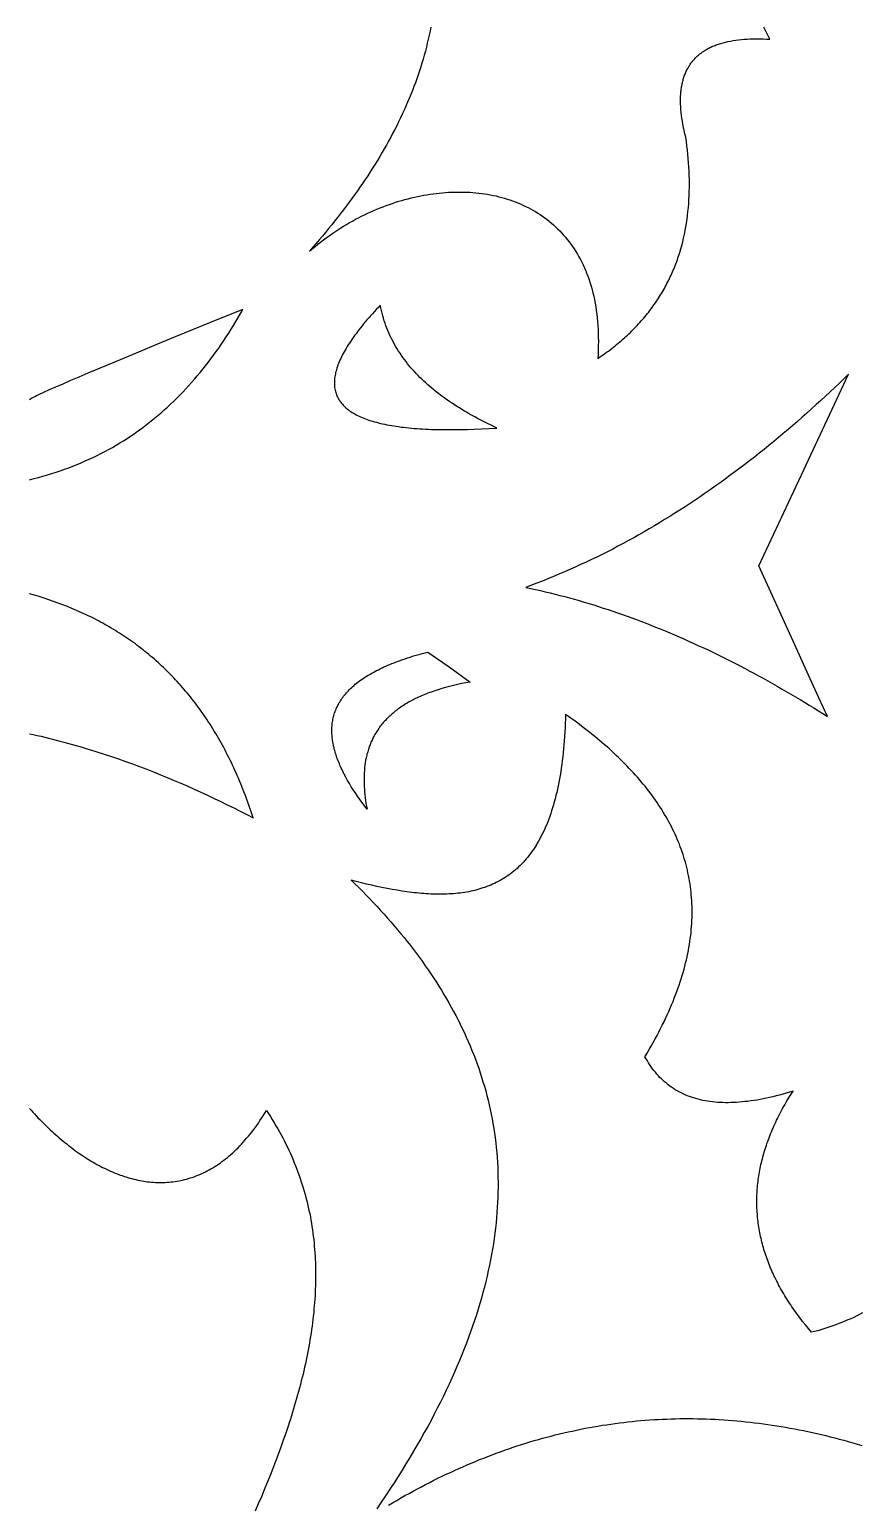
# Model space of a CAD drawing. Extents: x -4113 to -3113, y 1469 to 2469.
# Drawn here: x -3759.7 to -3667.4, y 1778.9 to 1942.6 of the extents above; entities that cross this region are included whole.
import ezdxf

# ---------------------------------------------------------------- set-up
doc = ezdxf.new("R2010")
doc.units = 0
doc.layers.add('PLAN_1', color=18, linetype='CONTINUOUS')

msp = doc.modelspace()

# ---------------------------------------------------------------- linework, layer by layer
at = {"layer": 'PLAN_1'}
for points in [[(-3715.15, 1942.84), (-3715.23, 1942.39), (-3715.33, 1941.95), (-3715.42, 1941.51), (-3715.53, 1941.06), (-3715.64, 1940.62), (-3715.75, 1940.18), (-3715.87, 1939.74), (-3716, 1939.29), (-3716.13, 1938.85), (-3716.26, 1938.42), (-3716.41, 1937.98), (-3716.55, 1937.54), (-3716.7, 1937.1), (-3716.86, 1936.66), (-3717.02, 1936.23), (-3717.19, 1935.79), (-3717.37, 1935.35), (-3717.54, 1934.92), (-3717.73, 1934.49), (-3717.92, 1934.05), (-3718.11, 1933.62), (-3718.31, 1933.19), (-3718.51, 1932.76), (-3718.72, 1932.32), (-3718.93, 1931.89), (-3719.15, 1931.46), (-3719.38, 1931.03), (-3719.6, 1930.61), (-3719.84, 1930.18), (-3720.08, 1929.75), (-3720.32, 1929.32), (-3720.57, 1928.9), (-3720.82, 1928.47), (-3721.08, 1928.04), (-3721.34, 1927.62), (-3721.61, 1927.2), (-3721.88, 1926.77), (-3722.15, 1926.35), (-3722.43, 1925.93), (-3722.72, 1925.5), (-3723.01, 1925.08), (-3723.3, 1924.66), (-3723.6, 1924.24), (-3723.91, 1923.82), (-3724.21, 1923.4), (-3724.53, 1922.98), (-3724.84, 1922.56), (-3725.16, 1922.14), (-3725.49, 1921.73), (-3725.82, 1921.31), (-3726.15, 1920.89), (-3726.49, 1920.48), (-3726.83, 1920.06), (-3727.18, 1919.65), (-3727.53, 1919.23), (-3727.88, 1918.82), (-3728.24, 1918.41), (-3728.61, 1917.99), (-3728.3, 1918.25), (-3728, 1918.5), (-3727.69, 1918.75), (-3727.38, 1918.99), (-3727.07, 1919.23), (-3726.76, 1919.46), (-3726.44, 1919.69), (-3726.12, 1919.91), (-3725.8, 1920.13), (-3725.48, 1920.34), (-3725.15, 1920.55), (-3724.82, 1920.75), (-3724.5, 1920.95), (-3724.16, 1921.14), (-3723.83, 1921.32), (-3723.5, 1921.51), (-3723.16, 1921.68), (-3722.83, 1921.85), (-3722.49, 1922.02), (-3722.15, 1922.18), (-3721.81, 1922.34), (-3721.47, 1922.49), (-3721.12, 1922.63), (-3720.78, 1922.77), (-3720.43, 1922.91), (-3720.09, 1923.04), (-3719.74, 1923.16), (-3719.4, 1923.28), (-3719.05, 1923.4), (-3718.7, 1923.51), (-3718.36, 1923.61), (-3718.01, 1923.71), (-3717.66, 1923.8), (-3717.31, 1923.89), (-3716.97, 1923.97), (-3716.62, 1924.05), (-3716.27, 1924.12), (-3715.92, 1924.18), (-3715.58, 1924.24), (-3715.23, 1924.3), (-3714.88, 1924.35), (-3714.54, 1924.39), (-3714.2, 1924.43), (-3713.85, 1924.46), (-3713.51, 1924.49), (-3713.17, 1924.51), (-3712.83, 1924.53), (-3712.49, 1924.54), (-3712.15, 1924.54), (-3711.81, 1924.54), (-3711.48, 1924.54), (-3711.14, 1924.53), (-3710.81, 1924.51), (-3710.48, 1924.49), (-3710.15, 1924.46), (-3709.82, 1924.42), (-3709.5, 1924.38), (-3709.18, 1924.34), (-3708.85, 1924.29), (-3708.54, 1924.23), (-3708.22, 1924.17), (-3707.9, 1924.1), (-3707.59, 1924.02), (-3707.28, 1923.94), (-3706.98, 1923.86), (-3706.67, 1923.76), (-3706.37, 1923.67), (-3706.07, 1923.56), (-3705.78, 1923.45), (-3705.48, 1923.34), (-3705.2, 1923.22), (-3704.91, 1923.09), (-3704.63, 1922.95), (-3704.35, 1922.82), (-3704.07, 1922.67), (-3703.8, 1922.52), (-3703.53, 1922.36), (-3703.26, 1922.2), (-3703, 1922.03), (-3702.74, 1921.86), (-3702.49, 1921.67), (-3702.24, 1921.49), (-3702, 1921.29), (-3701.75, 1921.09), (-3701.52, 1920.89), (-3701.29, 1920.68), (-3701.06, 1920.46), (-3700.83, 1920.24), (-3700.62, 1920.01), (-3700.4, 1919.77), (-3700.19, 1919.53), (-3699.99, 1919.28), (-3699.79, 1919.02), (-3699.59, 1918.76), (-3699.4, 1918.49), (-3699.22, 1918.22), (-3699.04, 1917.94), (-3698.87, 1917.66), (-3698.7, 1917.36), (-3698.54, 1917.06), (-3698.38, 1916.76), (-3698.23, 1916.45), (-3698.09, 1916.13), (-3697.95, 1915.81), (-3697.88, 1915.64), (-3697.81, 1915.47), (-3697.75, 1915.31), (-3697.69, 1915.14), (-3697.57, 1914.79), (-3697.45, 1914.44), (-3697.34, 1914.09), (-3697.24, 1913.73), (-3697.15, 1913.36), (-3697.06, 1912.98), (-3696.98, 1912.6), (-3696.9, 1912.21), (-3696.83, 1911.81), (-3696.77, 1911.41), (-3696.72, 1911), (-3696.67, 1910.59), (-3696.63, 1910.17), (-3696.6, 1909.74), (-3696.57, 1909.3), (-3696.56, 1908.86), (-3696.55, 1908.42), (-3696.54, 1907.96), (-3696.55, 1907.5), (-3696.56, 1907.03), (-3696.58, 1906.56), (-3696.61, 1906.07), (-3696.41, 1906.21), (-3696.21, 1906.35), (-3696.01, 1906.48), (-3695.82, 1906.62), (-3695.62, 1906.76), (-3695.43, 1906.9), (-3695.24, 1907.04), (-3695.06, 1907.19), (-3694.87, 1907.33), (-3694.69, 1907.47), (-3694.51, 1907.62), (-3694.33, 1907.77), (-3694.16, 1907.91), (-3693.99, 1908.06), (-3693.81, 1908.21), (-3693.64, 1908.36), (-3693.48, 1908.51), (-3693.31, 1908.66), (-3693.15, 1908.82), (-3692.99, 1908.97), (-3692.83, 1909.13), (-3692.67, 1909.28), (-3692.52, 1909.44), (-3692.37, 1909.6), (-3692.22, 1909.75), (-3692.07, 1909.91), (-3691.92, 1910.07), (-3691.78, 1910.24), (-3691.63, 1910.4), (-3691.49, 1910.56), (-3691.36, 1910.73), (-3691.22, 1910.89), (-3691.09, 1911.06), (-3690.95, 1911.22), (-3690.82, 1911.39), (-3690.7, 1911.56), (-3690.57, 1911.73), (-3690.45, 1911.9), (-3690.33, 1912.07), (-3690.21, 1912.24), (-3690.09, 1912.42), (-3689.97, 1912.59), (-3689.86, 1912.77), (-3689.75, 1912.94), (-3689.64, 1913.12), (-3689.53, 1913.3), (-3689.42, 1913.48), (-3689.32, 1913.65), (-3689.21, 1913.83), (-3689.11, 1914.02), (-3689.02, 1914.2), (-3688.92, 1914.38), (-3688.83, 1914.56), (-3688.73, 1914.75), (-3688.64, 1914.93), (-3688.55, 1915.12), (-3688.47, 1915.31), (-3688.38, 1915.5), (-3688.3, 1915.69), (-3688.22, 1915.88), (-3688.14, 1916.07), (-3688.06, 1916.26), (-3687.99, 1916.45), (-3687.91, 1916.64), (-3687.84, 1916.84), (-3687.77, 1917.03), (-3687.7, 1917.23), (-3687.64, 1917.42), (-3687.51, 1917.82), (-3687.39, 1918.22), (-3687.28, 1918.62), (-3687.17, 1919.03), (-3687.07, 1919.43), (-3686.98, 1919.85), (-3686.9, 1920.26), (-3686.82, 1920.68), (-3686.75, 1921.1), (-3686.69, 1921.52), (-3686.64, 1921.95), (-3686.59, 1922.38), (-3686.55, 1922.82), (-3686.51, 1923.25), (-3686.48, 1923.69), (-3686.46, 1924.14), (-3686.45, 1924.58), (-3686.44, 1925.03), (-3686.44, 1925.48), (-3686.44, 1925.94), (-3686.45, 1926.4), (-3686.47, 1926.86), (-3686.49, 1927.32), (-3686.52, 1927.79), (-3686.56, 1928.26), (-3686.6, 1928.73), (-3686.65, 1929.2), (-3686.71, 1929.68), (-3686.77, 1930.16), (-3686.84, 1930.64), (-3686.93, 1931.01), (-3687.01, 1931.36), (-3687.08, 1931.71), (-3687.15, 1932.05), (-3687.21, 1932.39), (-3687.26, 1932.72), (-3687.3, 1933.04), (-3687.34, 1933.36), (-3687.37, 1933.67), (-3687.39, 1933.98), (-3687.41, 1934.28), (-3687.41, 1934.57), (-3687.41, 1934.86), (-3687.41, 1935.14), (-3687.39, 1935.41), (-3687.37, 1935.68), (-3687.35, 1935.82), (-3687.34, 1935.95), (-3687.32, 1936.08), (-3687.3, 1936.2), (-3687.28, 1936.33), (-3687.25, 1936.45), (-3687.23, 1936.58), (-3687.2, 1936.7), (-3687.17, 1936.82), (-3687.14, 1936.94), (-3687.11, 1937.06), (-3687.07, 1937.17), (-3687.04, 1937.29), (-3687, 1937.4), (-3686.96, 1937.51), (-3686.92, 1937.62), (-3686.87, 1937.73), (-3686.83, 1937.83), (-3686.78, 1937.94), (-3686.73, 1938.04), (-3686.68, 1938.15), (-3686.62, 1938.25), (-3686.57, 1938.35), (-3686.51, 1938.44), (-3686.45, 1938.54), (-3686.39, 1938.63), (-3686.33, 1938.73), (-3686.26, 1938.82), (-3686.2, 1938.91), (-3686.13, 1939), (-3686.06, 1939.08), (-3685.99, 1939.17), (-3685.91, 1939.25), (-3685.84, 1939.33), (-3685.76, 1939.42), (-3685.68, 1939.5), (-3685.6, 1939.57), (-3685.52, 1939.65), (-3685.43, 1939.72), (-3685.35, 1939.8), (-3685.26, 1939.87), (-3685.17, 1939.94), (-3685.07, 1940.01), (-3684.98, 1940.08), (-3684.88, 1940.14), (-3684.79, 1940.21), (-3684.69, 1940.27), (-3684.58, 1940.33), (-3684.48, 1940.39), (-3684.37, 1940.45), (-3684.27, 1940.5), (-3684.16, 1940.56), (-3684.05, 1940.61), (-3683.93, 1940.67), (-3683.82, 1940.72), (-3683.7, 1940.76), (-3683.58, 1940.81), (-3683.46, 1940.86), (-3683.34, 1940.9), (-3683.22, 1940.95), (-3683.09, 1940.99), (-3682.96, 1941.03), (-3682.7, 1941.1), (-3682.43, 1941.17), (-3682.16, 1941.24), (-3681.87, 1941.29), (-3681.58, 1941.34), (-3681.28, 1941.39), (-3680.98, 1941.43), (-3680.66, 1941.46), (-3680.34, 1941.49), (-3680.01, 1941.51), (-3679.68, 1941.53), (-3679.33, 1941.53), (-3678.98, 1941.54), (-3678.63, 1941.53), (-3678.26, 1941.52), (-3677.89, 1941.51), (-3677.51, 1941.49), (-3677.73, 1941.93), (-3677.96, 1942.37), (-3678.17, 1942.81)], [(-3759.7, 1892.62), (-3759.2, 1892.75), (-3758.7, 1892.88), (-3758.21, 1893.01), (-3757.72, 1893.15), (-3757.23, 1893.3), (-3756.75, 1893.46), (-3756.28, 1893.62), (-3755.81, 1893.78), (-3755.34, 1893.95), (-3754.88, 1894.13), (-3754.42, 1894.31), (-3753.97, 1894.5), (-3753.52, 1894.7), (-3753.08, 1894.9), (-3752.64, 1895.1), (-3752.2, 1895.31), (-3751.77, 1895.53), (-3751.34, 1895.75), (-3750.92, 1895.98), (-3750.5, 1896.21), (-3750.09, 1896.45), (-3749.68, 1896.7), (-3749.28, 1896.95), (-3748.87, 1897.2), (-3748.48, 1897.46), (-3748.08, 1897.73), (-3747.7, 1898), (-3747.31, 1898.28), (-3746.93, 1898.56), (-3746.56, 1898.85), (-3746.18, 1899.14), (-3745.82, 1899.44), (-3745.45, 1899.74), (-3745.09, 1900.05), (-3744.74, 1900.36), (-3744.38, 1900.68), (-3744.03, 1901), (-3743.69, 1901.33), (-3743.35, 1901.66), (-3743.01, 1902), (-3742.68, 1902.34), (-3742.35, 1902.69), (-3742.03, 1903.04), (-3741.7, 1903.4), (-3741.39, 1903.76), (-3741.07, 1904.13), (-3740.76, 1904.5), (-3740.46, 1904.88), (-3740.15, 1905.26), (-3739.85, 1905.64), (-3739.56, 1906.03), (-3739.26, 1906.43), (-3738.98, 1906.83), (-3738.69, 1907.23), (-3738.41, 1907.64), (-3738.13, 1908.05), (-3737.86, 1908.47), (-3737.58, 1908.89), (-3737.32, 1909.31), (-3737.05, 1909.74), (-3736.79, 1910.18), (-3736.53, 1910.62), (-3736.28, 1911.06), (-3736.03, 1911.51), (-3737.05, 1911.1), (-3739.73, 1910.01), (-3741.52, 1909.28), (-3743.52, 1908.46), (-3745.66, 1907.58), (-3747.87, 1906.67), (-3750.07, 1905.75), (-3752.21, 1904.86), (-3753.23, 1904.43), (-3754.21, 1904.01), (-3755.14, 1903.62), (-3756, 1903.24), (-3756.8, 1902.9), (-3757.52, 1902.58), (-3758.15, 1902.29), (-3758.69, 1902.04), (-3758.92, 1901.93), (-3759.12, 1901.83), (-3759.29, 1901.74), (-3759.44, 1901.66), (-3759.55, 1901.6), (-3759.64, 1901.54), (-3759.67, 1901.52), (-3759.69, 1901.5), (-3759.7, 1901.48), (-3759.7, 1901.47)], [(-3759.7, 1864.45), (-3759.28, 1864.36), (-3758.85, 1864.26), (-3758.42, 1864.16), (-3758, 1864.06), (-3757.58, 1863.95), (-3757.16, 1863.85), (-3756.74, 1863.74), (-3756.32, 1863.63), (-3755.9, 1863.52), (-3755.49, 1863.41), (-3755.07, 1863.29), (-3754.66, 1863.18), (-3754.25, 1863.06), (-3753.84, 1862.94), (-3753.43, 1862.82), (-3753.03, 1862.69), (-3752.22, 1862.44), (-3751.41, 1862.18), (-3750.61, 1861.92), (-3749.82, 1861.65), (-3749.03, 1861.37), (-3748.25, 1861.09), (-3747.47, 1860.8), (-3746.69, 1860.51), (-3745.92, 1860.21), (-3745.16, 1859.9), (-3744.4, 1859.59), (-3743.64, 1859.27), (-3742.89, 1858.95), (-3742.14, 1858.63), (-3741.4, 1858.29), (-3740.66, 1857.96), (-3739.92, 1857.62), (-3739.19, 1857.27), (-3738.46, 1856.92), (-3737.74, 1856.57), (-3737.02, 1856.21), (-3736.3, 1855.85), (-3735.58, 1855.49), (-3734.87, 1855.12), (-3734.98, 1855.45), (-3735.09, 1855.77), (-3735.19, 1856.1), (-3735.31, 1856.42), (-3735.42, 1856.74), (-3735.53, 1857.05), (-3735.65, 1857.37), (-3735.77, 1857.68), (-3735.89, 1857.99), (-3736.01, 1858.29), (-3736.13, 1858.6), (-3736.25, 1858.9), (-3736.38, 1859.2), (-3736.5, 1859.5), (-3736.63, 1859.8), (-3736.76, 1860.09), (-3736.89, 1860.38), (-3737.02, 1860.67), (-3737.16, 1860.96), (-3737.29, 1861.24), (-3737.43, 1861.52), (-3737.57, 1861.8), (-3737.71, 1862.08), (-3737.85, 1862.35), (-3737.99, 1862.63), (-3738.14, 1862.9), (-3738.28, 1863.17), (-3738.43, 1863.43), (-3738.58, 1863.7), (-3738.73, 1863.96), (-3738.88, 1864.22), (-3739.03, 1864.48), (-3739.18, 1864.73), (-3739.34, 1864.99), (-3739.5, 1865.24), (-3739.65, 1865.49), (-3739.81, 1865.73), (-3739.97, 1865.98), (-3740.14, 1866.22), (-3740.3, 1866.46), (-3740.47, 1866.7), (-3740.63, 1866.94), (-3740.8, 1867.17), (-3740.97, 1867.4), (-3741.14, 1867.63), (-3741.31, 1867.86), (-3741.49, 1868.09), (-3741.66, 1868.31), (-3741.84, 1868.53), (-3742.01, 1868.75), (-3742.19, 1868.97), (-3742.37, 1869.18), (-3742.55, 1869.4), (-3742.74, 1869.61), (-3742.92, 1869.82), (-3743.11, 1870.02), (-3743.29, 1870.23), (-3743.48, 1870.43), (-3743.67, 1870.63), (-3743.86, 1870.83), (-3744.05, 1871.03), (-3744.25, 1871.22), (-3744.44, 1871.42), (-3744.64, 1871.61), (-3744.83, 1871.8), (-3745.03, 1871.98), (-3745.23, 1872.17), (-3745.43, 1872.35), (-3745.64, 1872.53), (-3745.84, 1872.71), (-3746.04, 1872.89), (-3746.25, 1873.06), (-3746.46, 1873.24), (-3746.67, 1873.41), (-3746.88, 1873.58), (-3747.09, 1873.75), (-3747.3, 1873.91), (-3747.51, 1874.08), (-3747.73, 1874.24), (-3747.94, 1874.4), (-3748.16, 1874.56), (-3748.38, 1874.71), (-3748.6, 1874.87), (-3748.82, 1875.02), (-3749.04, 1875.17), (-3749.27, 1875.32), (-3749.49, 1875.46), (-3749.72, 1875.61), (-3749.95, 1875.75), (-3750.17, 1875.89), (-3750.4, 1876.03), (-3750.63, 1876.17), (-3750.87, 1876.31), (-3751.1, 1876.44), (-3751.33, 1876.57), (-3751.57, 1876.7), (-3751.81, 1876.83), (-3752.04, 1876.96), (-3752.28, 1877.08), (-3752.52, 1877.21), (-3752.76, 1877.33), (-3753.01, 1877.45), (-3753.25, 1877.57), (-3753.49, 1877.68), (-3753.74, 1877.8), (-3753.99, 1877.91), (-3754.24, 1878.02), (-3754.49, 1878.13), (-3754.74, 1878.24), (-3754.99, 1878.34), (-3755.49, 1878.55), (-3756, 1878.75), (-3756.52, 1878.94), (-3757.04, 1879.13), (-3757.56, 1879.31), (-3758.09, 1879.48), (-3758.63, 1879.65), (-3759.16, 1879.81), (-3759.7, 1879.97)], [(-3667.2, 1800.19), (-3667.53, 1800.02), (-3667.85, 1799.86), (-3668.18, 1799.7), (-3668.51, 1799.55), (-3668.84, 1799.41), (-3669.17, 1799.27), (-3669.5, 1799.13), (-3669.84, 1799), (-3670.17, 1798.88), (-3670.5, 1798.76), (-3670.84, 1798.64), (-3671.18, 1798.53), (-3671.52, 1798.42), (-3671.85, 1798.32), (-3672.19, 1798.22), (-3672.53, 1798.13), (-3672.88, 1798.04), (-3673.22, 1798.45), (-3673.55, 1798.85), (-3673.87, 1799.25), (-3674.02, 1799.45), (-3674.18, 1799.66), (-3674.33, 1799.86), (-3674.48, 1800.06), (-3674.62, 1800.26), (-3674.77, 1800.47), (-3674.91, 1800.67), (-3675.05, 1800.87), (-3675.18, 1801.08), (-3675.32, 1801.28), (-3675.45, 1801.48), (-3675.58, 1801.69), (-3675.71, 1801.89), (-3675.83, 1802.09), (-3675.95, 1802.3), (-3676.07, 1802.5), (-3676.19, 1802.7), (-3676.3, 1802.91), (-3676.42, 1803.11), (-3676.53, 1803.32), (-3676.63, 1803.52), (-3676.74, 1803.73), (-3676.84, 1803.93), (-3676.94, 1804.14), (-3677.04, 1804.34), (-3677.13, 1804.55), (-3677.23, 1804.75), (-3677.32, 1804.96), (-3677.41, 1805.16), (-3677.49, 1805.37), (-3677.57, 1805.57), (-3677.65, 1805.78), (-3677.73, 1805.99), (-3677.81, 1806.19), (-3677.88, 1806.4), (-3677.95, 1806.6), (-3678.02, 1806.81), (-3678.09, 1807.02), (-3678.15, 1807.22), (-3678.21, 1807.43), (-3678.27, 1807.64), (-3678.33, 1807.85), (-3678.38, 1808.05), (-3678.43, 1808.26), (-3678.48, 1808.47), (-3678.53, 1808.67), (-3678.57, 1808.88), (-3678.61, 1809.09), (-3678.65, 1809.3), (-3678.69, 1809.51), (-3678.72, 1809.71), (-3678.75, 1809.92), (-3678.78, 1810.13), (-3678.81, 1810.34), (-3678.83, 1810.55), (-3678.86, 1810.76), (-3678.88, 1810.97), (-3678.89, 1811.17), (-3678.91, 1811.38), (-3678.92, 1811.59), (-3678.93, 1811.8), (-3678.94, 1812.01), (-3678.94, 1812.22), (-3678.95, 1812.43), (-3678.95, 1812.64), (-3678.94, 1812.85), (-3678.94, 1813.06), (-3678.93, 1813.27), (-3678.92, 1813.48), (-3678.91, 1813.69), (-3678.9, 1813.9), (-3678.88, 1814.11), (-3678.86, 1814.32), (-3678.84, 1814.53), (-3678.81, 1814.75), (-3678.79, 1814.96), (-3678.76, 1815.17), (-3678.73, 1815.38), (-3678.69, 1815.59), (-3678.66, 1815.8), (-3678.62, 1816.01), (-3678.58, 1816.23), (-3678.53, 1816.44), (-3678.49, 1816.65), (-3678.44, 1816.86), (-3678.39, 1817.07), (-3678.33, 1817.29), (-3678.28, 1817.5), (-3678.22, 1817.71), (-3678.16, 1817.92), (-3678.09, 1818.14), (-3678.03, 1818.35), (-3677.96, 1818.56), (-3677.89, 1818.78), (-3677.82, 1818.99), (-3677.74, 1819.2), (-3677.66, 1819.42), (-3677.58, 1819.63), (-3677.5, 1819.84), (-3677.42, 1820.06), (-3677.33, 1820.27), (-3677.24, 1820.49), (-3677.15, 1820.7), (-3677.05, 1820.91), (-3676.95, 1821.13), (-3676.85, 1821.34), (-3676.75, 1821.56), (-3676.65, 1821.77), (-3676.54, 1821.99), (-3676.43, 1822.2), (-3676.32, 1822.42), (-3676.2, 1822.63), (-3676.09, 1822.85), (-3675.97, 1823.06), (-3675.85, 1823.28), (-3675.72, 1823.5), (-3675.6, 1823.71), (-3675.47, 1823.93), (-3675.34, 1824.14), (-3675.2, 1824.36), (-3674.93, 1824.79), (-3675.31, 1824.67), (-3675.69, 1824.56), (-3676.07, 1824.46), (-3676.44, 1824.36), (-3676.8, 1824.26), (-3677.17, 1824.17), (-3677.53, 1824.09), (-3677.88, 1824.01), (-3678.23, 1823.94), (-3678.58, 1823.87), (-3678.92, 1823.81), (-3679.26, 1823.76), (-3679.6, 1823.71), (-3679.93, 1823.66), (-3680.26, 1823.63), (-3680.58, 1823.59), (-3680.9, 1823.57), (-3681.22, 1823.54), (-3681.53, 1823.53), (-3681.83, 1823.52), (-3682.14, 1823.51), (-3682.44, 1823.51), (-3682.73, 1823.52), (-3683.02, 1823.53), (-3683.31, 1823.55), (-3683.59, 1823.57), (-3683.87, 1823.6), (-3684.15, 1823.64), (-3684.42, 1823.68), (-3684.68, 1823.72), (-3684.95, 1823.77), (-3685.21, 1823.83), (-3685.46, 1823.89), (-3685.71, 1823.96), (-3685.96, 1824.04), (-3686.2, 1824.12), (-3686.44, 1824.2), (-3686.68, 1824.29), (-3686.91, 1824.39), (-3687.13, 1824.49), (-3687.36, 1824.6), (-3687.57, 1824.71), (-3687.79, 1824.83), (-3688, 1824.95), (-3688.21, 1825.08), (-3688.41, 1825.22), (-3688.61, 1825.36), (-3688.8, 1825.51), (-3688.99, 1825.66), (-3689.18, 1825.82), (-3689.36, 1825.98), (-3689.54, 1826.15), (-3689.71, 1826.32), (-3689.88, 1826.5), (-3690.05, 1826.69), (-3690.21, 1826.88), (-3690.37, 1827.08), (-3690.53, 1827.28), (-3690.68, 1827.49), (-3690.82, 1827.7), (-3690.96, 1827.92), (-3691.1, 1828.15), (-3691.24, 1828.38), (-3691.37, 1828.61), (-3691.13, 1829.01), (-3690.9, 1829.4), (-3690.67, 1829.8), (-3690.45, 1830.19), (-3690.24, 1830.58), (-3690.03, 1830.96), (-3689.82, 1831.35), (-3689.63, 1831.73), (-3689.44, 1832.11), (-3689.25, 1832.49), (-3689.07, 1832.87), (-3688.9, 1833.25), (-3688.73, 1833.62), (-3688.56, 1833.99), (-3688.41, 1834.36), (-3688.25, 1834.73), (-3688.11, 1835.1), (-3687.97, 1835.46), (-3687.83, 1835.83), (-3687.7, 1836.19), (-3687.57, 1836.55), (-3687.45, 1836.91), (-3687.34, 1837.26), (-3687.23, 1837.62), (-3687.13, 1837.97), (-3687.03, 1838.32), (-3686.94, 1838.67), (-3686.85, 1839.02), (-3686.77, 1839.37), (-3686.69, 1839.71), (-3686.62, 1840.05), (-3686.55, 1840.39), (-3686.49, 1840.73), (-3686.43, 1841.07), (-3686.38, 1841.41), (-3686.33, 1841.74), (-3686.29, 1842.07), (-3686.25, 1842.4), (-3686.22, 1842.73), (-3686.19, 1843.06), (-3686.17, 1843.39), (-3686.16, 1843.71), (-3686.14, 1844.04), (-3686.14, 1844.36), (-3686.13, 1844.68), (-3686.13, 1845), (-3686.14, 1845.31), (-3686.15, 1845.63), (-3686.17, 1845.94), (-3686.19, 1846.25), (-3686.22, 1846.56), (-3686.25, 1846.87), (-3686.28, 1847.18), (-3686.32, 1847.49), (-3686.36, 1847.79), (-3686.41, 1848.1), (-3686.47, 1848.4), (-3686.52, 1848.7), (-3686.59, 1849), (-3686.65, 1849.29), (-3686.72, 1849.59), (-3686.8, 1849.89), (-3686.88, 1850.18), (-3686.96, 1850.47), (-3687.05, 1850.76), (-3687.14, 1851.05), (-3687.24, 1851.34), (-3687.34, 1851.62), (-3687.44, 1851.91), (-3687.55, 1852.19), (-3687.67, 1852.47), (-3687.78, 1852.76), (-3687.91, 1853.03), (-3688.03, 1853.31), (-3688.16, 1853.59), (-3688.3, 1853.87), (-3688.43, 1854.14), (-3688.57, 1854.41), (-3688.72, 1854.68), (-3688.87, 1854.95), (-3689.02, 1855.22), (-3689.18, 1855.49), (-3689.34, 1855.76), (-3689.51, 1856.02), (-3689.68, 1856.29), (-3689.85, 1856.55), (-3690.03, 1856.81), (-3690.21, 1857.07), (-3690.39, 1857.33), (-3690.58, 1857.59), (-3690.77, 1857.85), (-3690.96, 1858.1), (-3691.16, 1858.36), (-3691.36, 1858.61), (-3691.57, 1858.86), (-3691.78, 1859.11), (-3691.99, 1859.36), (-3692.21, 1859.61), (-3692.43, 1859.86), (-3692.65, 1860.11), (-3692.88, 1860.35), (-3693.11, 1860.6), (-3693.34, 1860.84), (-3693.57, 1861.08), (-3693.81, 1861.32), (-3694.06, 1861.56), (-3694.3, 1861.8), (-3694.55, 1862.04), (-3694.81, 1862.28), (-3695.06, 1862.51), (-3695.32, 1862.75), (-3695.58, 1862.98), (-3695.85, 1863.21), (-3696.12, 1863.44), (-3696.39, 1863.67), (-3696.66, 1863.9), (-3696.94, 1864.13), (-3697.22, 1864.36), (-3697.5, 1864.59), (-3697.79, 1864.81), (-3698.08, 1865.04), (-3698.37, 1865.26), (-3698.66, 1865.49), (-3698.96, 1865.71), (-3699.26, 1865.93), (-3699.56, 1866.15), (-3699.87, 1866.37), (-3700.18, 1866.59), (-3700.19, 1866.08), (-3700.21, 1865.58), (-3700.24, 1865.1), (-3700.26, 1864.61), (-3700.29, 1864.14), (-3700.33, 1863.67), (-3700.36, 1863.22), (-3700.4, 1862.77), (-3700.45, 1862.32), (-3700.5, 1861.89), (-3700.55, 1861.46), (-3700.6, 1861.04), (-3700.66, 1860.63), (-3700.72, 1860.22), (-3700.79, 1859.82), (-3700.86, 1859.43), (-3700.93, 1859.04), (-3701.01, 1858.67), (-3701.08, 1858.3), (-3701.17, 1857.93), (-3701.25, 1857.58), (-3701.34, 1857.23), (-3701.43, 1856.89), (-3701.53, 1856.55), (-3701.63, 1856.22), (-3701.73, 1855.9), (-3701.83, 1855.58), (-3701.94, 1855.27), (-3702.05, 1854.97), (-3702.16, 1854.67), (-3702.28, 1854.38), (-3702.4, 1854.1), (-3702.52, 1853.82), (-3702.65, 1853.55), (-3702.78, 1853.29), (-3702.91, 1853.03), (-3703.04, 1852.77), (-3703.18, 1852.53), (-3703.32, 1852.29), (-3703.46, 1852.05), (-3703.61, 1851.82), (-3703.76, 1851.6), (-3703.91, 1851.38), (-3704.06, 1851.17), (-3704.22, 1850.96), (-3704.38, 1850.76), (-3704.54, 1850.57), (-3704.7, 1850.38), (-3704.87, 1850.19), (-3705.04, 1850.01), (-3705.21, 1849.84), (-3705.39, 1849.67), (-3705.56, 1849.51), (-3705.74, 1849.35), (-3705.92, 1849.2), (-3706.11, 1849.05), (-3706.29, 1848.91), (-3706.48, 1848.77), (-3706.67, 1848.64), (-3706.87, 1848.51), (-3707.06, 1848.39), (-3707.26, 1848.27), (-3707.46, 1848.15), (-3707.66, 1848.04), (-3707.87, 1847.94), (-3708.07, 1847.84), (-3708.28, 1847.74), (-3708.49, 1847.65), (-3708.71, 1847.56), (-3708.92, 1847.48), (-3709.14, 1847.4), (-3709.36, 1847.33), (-3709.58, 1847.26), (-3709.8, 1847.19), (-3710.03, 1847.13), (-3710.25, 1847.07), (-3710.48, 1847.02), (-3710.71, 1846.97), (-3710.94, 1846.92), (-3711.18, 1846.88), (-3711.41, 1846.84), (-3711.65, 1846.81), (-3711.89, 1846.77), (-3712.13, 1846.75), (-3712.37, 1846.72), (-3712.61, 1846.7), (-3712.86, 1846.68), (-3713.11, 1846.67), (-3713.36, 1846.66), (-3713.61, 1846.65), (-3713.86, 1846.64), (-3714.11, 1846.64), (-3714.37, 1846.64), (-3714.62, 1846.65), (-3714.88, 1846.65), (-3715.14, 1846.66), (-3715.4, 1846.68), (-3715.66, 1846.69), (-3715.92, 1846.71), (-3716.19, 1846.73), (-3716.45, 1846.76), (-3716.72, 1846.78), (-3716.99, 1846.81), (-3717.26, 1846.84), (-3717.53, 1846.88), (-3717.8, 1846.91), (-3718.07, 1846.95), (-3718.34, 1846.99), (-3718.89, 1847.08), (-3719.45, 1847.18), (-3720, 1847.28), (-3720.57, 1847.4), (-3721.13, 1847.51), (-3721.7, 1847.64), (-3722.27, 1847.77), (-3722.84, 1847.91), (-3723.42, 1848.05), (-3724, 1848.2), (-3723.57, 1847.79), (-3723.15, 1847.37), (-3722.73, 1846.96), (-3722.32, 1846.54), (-3721.91, 1846.12), (-3721.51, 1845.69), (-3721.11, 1845.27), (-3720.72, 1844.85), (-3720.33, 1844.42), (-3719.95, 1843.99), (-3719.57, 1843.56), (-3719.2, 1843.13), (-3718.83, 1842.7), (-3718.47, 1842.26), (-3718.11, 1841.82), (-3717.76, 1841.38), (-3717.41, 1840.94), (-3717.07, 1840.5), (-3716.74, 1840.06), (-3716.4, 1839.61), (-3716.08, 1839.16), (-3715.76, 1838.71), (-3715.44, 1838.26), (-3715.14, 1837.81), (-3714.83, 1837.35), (-3714.53, 1836.9), (-3714.24, 1836.44), (-3713.96, 1835.98), (-3713.68, 1835.52), (-3713.4, 1835.05), (-3713.13, 1834.58), (-3712.87, 1834.12), (-3712.61, 1833.64), (-3712.36, 1833.17), (-3712.12, 1832.7), (-3711.88, 1832.22), (-3711.65, 1831.74), (-3711.42, 1831.26), (-3711.2, 1830.78), (-3710.98, 1830.29), (-3710.78, 1829.81), (-3710.58, 1829.32), (-3710.38, 1828.83), (-3710.19, 1828.33), (-3710.01, 1827.84), (-3709.83, 1827.34), (-3709.66, 1826.84), (-3709.5, 1826.34), (-3709.35, 1825.83), (-3709.2, 1825.33), (-3709.05, 1824.82), (-3708.92, 1824.31), (-3708.79, 1823.79), (-3708.67, 1823.28), (-3708.55, 1822.76), (-3708.44, 1822.24), (-3708.34, 1821.72), (-3708.25, 1821.19), (-3708.16, 1820.66), (-3708.08, 1820.13), (-3708.01, 1819.6), (-3707.94, 1819.07), (-3707.88, 1818.53), (-3707.83, 1817.99), (-3707.79, 1817.45), (-3707.75, 1816.9), (-3707.72, 1816.36), (-3707.7, 1815.81), (-3707.69, 1815.26), (-3707.68, 1814.7), (-3707.68, 1814.14), (-3707.69, 1813.59), (-3707.7, 1813.02), (-3707.73, 1812.46), (-3707.76, 1811.89), (-3707.8, 1811.32), (-3707.85, 1810.75), (-3707.9, 1810.17), (-3707.96, 1809.6), (-3708.04, 1809.02), (-3708.11, 1808.43), (-3708.2, 1807.85), (-3708.3, 1807.26), (-3708.4, 1806.67), (-3708.51, 1806.07), (-3708.63, 1805.48), (-3708.76, 1804.88), (-3708.89, 1804.28), (-3709.04, 1803.67), (-3709.19, 1803.06), (-3709.35, 1802.45), (-3709.52, 1801.84), (-3709.7, 1801.22), (-3709.89, 1800.6), (-3710.08, 1799.98), (-3710.29, 1799.36), (-3710.5, 1798.73), (-3710.72, 1798.1), (-3710.95, 1797.46), (-3711.19, 1796.83), (-3711.44, 1796.19), (-3711.7, 1795.54), (-3711.96, 1794.9), (-3712.24, 1794.25), (-3712.52, 1793.6), (-3712.82, 1792.94), (-3713.12, 1792.29), (-3713.43, 1791.62), (-3713.75, 1790.96), (-3714.08, 1790.29), (-3714.42, 1789.62), (-3714.77, 1788.95), (-3715.12, 1788.27), (-3715.49, 1787.59), (-3715.87, 1786.91), (-3716.25, 1786.23), (-3716.65, 1785.54), (-3717.06, 1784.84), (-3717.47, 1784.15), (-3717.9, 1783.45), (-3718.33, 1782.75), (-3718.77, 1782.04), (-3719.23, 1781.33), (-3719.69, 1780.62), (-3720.17, 1779.91), (-3720.65, 1779.19), (-3721.14, 1778.47)], [(-3759.7, 1822.88), (-3759.52, 1822.67), (-3759.33, 1822.47), (-3759.14, 1822.26), (-3758.95, 1822.06), (-3758.76, 1821.85), (-3758.56, 1821.65), (-3758.37, 1821.46), (-3758.18, 1821.26), (-3757.98, 1821.07), (-3757.78, 1820.88), (-3757.59, 1820.69), (-3757.39, 1820.5), (-3757.19, 1820.32), (-3756.99, 1820.14), (-3756.79, 1819.96), (-3756.59, 1819.78), (-3756.39, 1819.6), (-3756.19, 1819.43), (-3755.98, 1819.26), (-3755.78, 1819.1), (-3755.57, 1818.93), (-3755.37, 1818.77), (-3755.16, 1818.61), (-3754.96, 1818.45), (-3754.75, 1818.3), (-3754.54, 1818.15), (-3754.33, 1818), (-3754.12, 1817.85), (-3753.91, 1817.71), (-3753.7, 1817.57), (-3753.49, 1817.43), (-3753.28, 1817.3), (-3753.07, 1817.17), (-3752.86, 1817.04), (-3752.65, 1816.92), (-3752.43, 1816.79), (-3752.22, 1816.67), (-3752.01, 1816.56), (-3751.79, 1816.44), (-3751.58, 1816.33), (-3751.36, 1816.23), (-3751.15, 1816.12), (-3750.93, 1816.02), (-3750.72, 1815.93), (-3750.5, 1815.83), (-3750.28, 1815.74), (-3750.07, 1815.66), (-3749.85, 1815.57), (-3749.63, 1815.49), (-3749.42, 1815.42), (-3749.2, 1815.34), (-3748.98, 1815.27), (-3748.77, 1815.21), (-3748.55, 1815.15), (-3748.33, 1815.09), (-3748.11, 1815.03), (-3747.89, 1814.98), (-3747.68, 1814.93), (-3747.46, 1814.89), (-3747.24, 1814.85), (-3747.02, 1814.81), (-3746.81, 1814.78), (-3746.59, 1814.75), (-3746.37, 1814.73), (-3746.15, 1814.7), (-3745.94, 1814.69), (-3745.72, 1814.67), (-3745.5, 1814.67), (-3745.28, 1814.66), (-3745.07, 1814.66), (-3744.85, 1814.66), (-3744.63, 1814.67), (-3744.42, 1814.68), (-3744.2, 1814.7), (-3743.99, 1814.72), (-3743.77, 1814.74), (-3743.56, 1814.77), (-3743.34, 1814.8), (-3743.13, 1814.84), (-3742.91, 1814.88), (-3742.7, 1814.93), (-3742.48, 1814.98), (-3742.27, 1815.03), (-3742.06, 1815.09), (-3741.85, 1815.16), (-3741.64, 1815.23), (-3741.42, 1815.3), (-3741.21, 1815.38), (-3741, 1815.46), (-3740.79, 1815.55), (-3740.58, 1815.64), (-3740.38, 1815.73), (-3740.17, 1815.84), (-3739.96, 1815.94), (-3739.75, 1816.05), (-3739.55, 1816.17), (-3739.34, 1816.29), (-3739.14, 1816.42), (-3738.93, 1816.55), (-3738.73, 1816.68), (-3738.53, 1816.82), (-3738.33, 1816.97), (-3738.13, 1817.12), (-3737.93, 1817.28), (-3737.73, 1817.44), (-3737.53, 1817.6), (-3737.33, 1817.77), (-3737.13, 1817.95), (-3736.94, 1818.13), (-3736.74, 1818.32), (-3736.55, 1818.51), (-3736.35, 1818.71), (-3736.16, 1818.92), (-3735.97, 1819.12), (-3735.78, 1819.34), (-3735.59, 1819.56), (-3735.4, 1819.78), (-3735.21, 1820.01), (-3735.03, 1820.25), (-3734.84, 1820.49), (-3734.66, 1820.74), (-3734.47, 1820.99), (-3734.29, 1821.25), (-3734.11, 1821.52), (-3733.93, 1821.79), (-3733.75, 1822.07), (-3733.57, 1822.35), (-3733.4, 1822.64), (-3733.17, 1822.3), (-3732.96, 1821.97), (-3732.75, 1821.63), (-3732.54, 1821.29), (-3732.34, 1820.96), (-3732.14, 1820.62), (-3731.95, 1820.28), (-3731.76, 1819.94), (-3731.58, 1819.6), (-3731.4, 1819.26), (-3731.23, 1818.91), (-3731.06, 1818.57), (-3730.9, 1818.23), (-3730.74, 1817.88), (-3730.59, 1817.54), (-3730.44, 1817.19), (-3730.3, 1816.85), (-3730.16, 1816.5), (-3730.02, 1816.15), (-3729.89, 1815.8), (-3729.76, 1815.45), (-3729.64, 1815.1), (-3729.53, 1814.75), (-3729.41, 1814.4), (-3729.31, 1814.05), (-3729.2, 1813.7), (-3729.1, 1813.34), (-3729.01, 1812.99), (-3728.92, 1812.63), (-3728.83, 1812.28), (-3728.75, 1811.92), (-3728.67, 1811.57), (-3728.59, 1811.21), (-3728.52, 1810.85), (-3728.46, 1810.49), (-3728.4, 1810.13), (-3728.34, 1809.77), (-3728.29, 1809.41), (-3728.24, 1809.05), (-3728.19, 1808.69), (-3728.15, 1808.33), (-3728.11, 1807.97), (-3728.08, 1807.6), (-3728.05, 1807.24), (-3728.02, 1806.87), (-3728, 1806.51), (-3727.98, 1806.14), (-3727.96, 1805.78), (-3727.95, 1805.41), (-3727.94, 1805.04), (-3727.94, 1804.68), (-3727.94, 1804.31), (-3727.94, 1803.94), (-3727.94, 1803.57), (-3727.95, 1803.2), (-3727.97, 1802.83), (-3727.98, 1802.46), (-3728, 1802.08), (-3728.03, 1801.71), (-3728.05, 1801.34), (-3728.08, 1800.97), (-3728.12, 1800.59), (-3728.15, 1800.22), (-3728.19, 1799.84), (-3728.24, 1799.47), (-3728.28, 1799.09), (-3728.33, 1798.72), (-3728.38, 1798.34), (-3728.44, 1797.96), (-3728.5, 1797.59), (-3728.56, 1797.21), (-3728.62, 1796.83), (-3728.69, 1796.45), (-3728.76, 1796.07), (-3728.84, 1795.69), (-3728.91, 1795.31), (-3728.99, 1794.93), (-3729.07, 1794.55), (-3729.16, 1794.17), (-3729.24, 1793.78), (-3729.33, 1793.4), (-3729.43, 1793.02), (-3729.52, 1792.64), (-3729.62, 1792.25), (-3729.72, 1791.87), (-3729.82, 1791.48), (-3729.93, 1791.1), (-3730.04, 1790.71), (-3730.15, 1790.33), (-3730.26, 1789.94), (-3730.38, 1789.56), (-3730.5, 1789.17), (-3730.62, 1788.78), (-3730.74, 1788.39), (-3730.86, 1788.01), (-3730.99, 1787.62), (-3731.25, 1786.84), (-3731.52, 1786.06), (-3731.8, 1785.28), (-3732.09, 1784.5), (-3732.38, 1783.72), (-3732.68, 1782.93), (-3732.99, 1782.15), (-3733.31, 1781.36), (-3733.63, 1780.58), (-3733.96, 1779.79), (-3734.3, 1779), (-3734.64, 1778.21)], [(-3719.83, 1778.86), (-3719.38, 1779.13), (-3718.92, 1779.39), (-3718.47, 1779.66), (-3718.01, 1779.92), (-3717.56, 1780.17), (-3717.1, 1780.42), (-3716.64, 1780.67), (-3716.18, 1780.91), (-3715.73, 1781.15), (-3715.27, 1781.38), (-3714.81, 1781.62), (-3714.35, 1781.84), (-3713.89, 1782.07), (-3713.43, 1782.29), (-3712.97, 1782.5), (-3712.51, 1782.71), (-3712.05, 1782.92), (-3711.59, 1783.13), (-3711.12, 1783.33), (-3710.66, 1783.52), (-3710.2, 1783.72), (-3709.74, 1783.91), (-3709.27, 1784.09), (-3708.81, 1784.27), (-3708.34, 1784.45), (-3707.88, 1784.62), (-3707.41, 1784.79), (-3706.95, 1784.96), (-3706.48, 1785.12), (-3706.01, 1785.28), (-3705.55, 1785.44), (-3705.08, 1785.59), (-3704.61, 1785.73), (-3704.14, 1785.88), (-3703.67, 1786.02), (-3703.2, 1786.15), (-3702.73, 1786.28), (-3702.26, 1786.41), (-3701.79, 1786.53), (-3701.32, 1786.65), (-3700.85, 1786.77), (-3700.38, 1786.88), (-3699.91, 1786.99), (-3699.43, 1787.09), (-3698.96, 1787.2), (-3698.49, 1787.29), (-3698.01, 1787.39), (-3697.54, 1787.47), (-3697.06, 1787.56), (-3696.59, 1787.64), (-3696.11, 1787.72), (-3695.64, 1787.79), (-3695.16, 1787.86), (-3694.68, 1787.93), (-3694.21, 1787.99), (-3693.73, 1788.05), (-3693.25, 1788.1), (-3692.77, 1788.15), (-3692.29, 1788.2), (-3691.81, 1788.24), (-3691.33, 1788.28), (-3690.85, 1788.32), (-3690.37, 1788.35), (-3689.89, 1788.38), (-3689.41, 1788.4), (-3688.93, 1788.42), (-3688.44, 1788.44), (-3687.96, 1788.45), (-3687.48, 1788.46), (-3686.99, 1788.46), (-3686.51, 1788.46), (-3686.02, 1788.46), (-3685.54, 1788.45), (-3685.05, 1788.44), (-3684.57, 1788.43), (-3684.08, 1788.41), (-3683.59, 1788.39), (-3683.11, 1788.36), (-3682.62, 1788.33), (-3682.13, 1788.3), (-3681.64, 1788.26), (-3681.15, 1788.22), (-3680.67, 1788.17), (-3680.18, 1788.12), (-3679.68, 1788.07), (-3679.19, 1788.01), (-3678.7, 1787.95), (-3678.21, 1787.89), (-3677.72, 1787.82), (-3677.23, 1787.75), (-3676.73, 1787.67), (-3676.24, 1787.59), (-3675.75, 1787.51), (-3675.25, 1787.42), (-3674.76, 1787.33), (-3674.26, 1787.23), (-3673.77, 1787.13), (-3673.27, 1787.03), (-3672.78, 1786.92), (-3672.28, 1786.81), (-3671.78, 1786.7), (-3671.29, 1786.58), (-3670.79, 1786.45), (-3670.29, 1786.33), (-3669.79, 1786.2), (-3669.29, 1786.06), (-3668.79, 1785.93), (-3668.29, 1785.78), (-3667.79, 1785.64), (-3667.29, 1785.49)]]:
    msp.add_lwpolyline(points, dxfattribs=at)
for points in [[(-3720.75, 1911.98), (-3720.97, 1911.74), (-3721.2, 1911.5), (-3721.41, 1911.27), (-3721.62, 1911.03), (-3721.83, 1910.8), (-3722.03, 1910.57), (-3722.23, 1910.35), (-3722.42, 1910.12), (-3722.6, 1909.9), (-3722.78, 1909.68), (-3722.96, 1909.46), (-3723.13, 1909.24), (-3723.29, 1909.03), (-3723.45, 1908.82), (-3723.61, 1908.61), (-3723.76, 1908.4), (-3723.9, 1908.19), (-3724.04, 1907.99), (-3724.18, 1907.79), (-3724.31, 1907.59), (-3724.43, 1907.39), (-3724.55, 1907.19), (-3724.66, 1907), (-3724.77, 1906.81), (-3724.87, 1906.62), (-3724.97, 1906.43), (-3725.06, 1906.25), (-3725.15, 1906.07), (-3725.23, 1905.89), (-3725.31, 1905.71), (-3725.38, 1905.53), (-3725.45, 1905.36), (-3725.51, 1905.18), (-3725.57, 1905.01), (-3725.62, 1904.84), (-3725.67, 1904.68), (-3725.71, 1904.51), (-3725.74, 1904.35), (-3725.77, 1904.19), (-3725.8, 1904.03), (-3725.82, 1903.88), (-3725.83, 1903.73), (-3725.84, 1903.57), (-3725.85, 1903.42), (-3725.85, 1903.28), (-3725.84, 1903.13), (-3725.83, 1902.99), (-3725.82, 1902.85), (-3725.8, 1902.71), (-3725.77, 1902.57), (-3725.74, 1902.44), (-3725.7, 1902.31), (-3725.66, 1902.18), (-3725.61, 1902.05), (-3725.56, 1901.92), (-3725.5, 1901.8), (-3725.44, 1901.67), (-3725.38, 1901.55), (-3725.3, 1901.44), (-3725.23, 1901.32), (-3725.14, 1901.21), (-3725.05, 1901.1), (-3724.96, 1900.99), (-3724.86, 1900.88), (-3724.76, 1900.77), (-3724.65, 1900.67), (-3724.54, 1900.57), (-3724.42, 1900.47), (-3724.29, 1900.37), (-3724.16, 1900.28), (-3724.03, 1900.18), (-3723.89, 1900.09), (-3723.74, 1900.01), (-3723.59, 1899.92), (-3723.44, 1899.83), (-3723.28, 1899.75), (-3723.11, 1899.67), (-3722.94, 1899.59), (-3722.77, 1899.52), (-3722.59, 1899.44), (-3722.4, 1899.37), (-3722.21, 1899.3), (-3722.01, 1899.24), (-3721.81, 1899.17), (-3721.6, 1899.11), (-3721.39, 1899.05), (-3721.17, 1898.99), (-3720.95, 1898.93), (-3720.72, 1898.87), (-3720.49, 1898.82), (-3720.25, 1898.77), (-3720.01, 1898.72), (-3719.76, 1898.67), (-3719.51, 1898.63), (-3719.25, 1898.59), (-3718.99, 1898.55), (-3718.72, 1898.51), (-3718.44, 1898.47), (-3718.16, 1898.44), (-3717.88, 1898.41), (-3717.59, 1898.38), (-3717.3, 1898.35), (-3717, 1898.32), (-3716.69, 1898.3), (-3716.38, 1898.28), (-3716.07, 1898.26), (-3715.75, 1898.24), (-3715.42, 1898.23), (-3715.09, 1898.21), (-3714.75, 1898.2), (-3714.41, 1898.19), (-3714.07, 1898.19), (-3713.71, 1898.18), (-3713.36, 1898.18), (-3713, 1898.18), (-3712.63, 1898.18), (-3712.26, 1898.18), (-3711.88, 1898.19), (-3711.11, 1898.21), (-3710.32, 1898.23), (-3709.51, 1898.27), (-3708.68, 1898.31), (-3707.82, 1898.36), (-3708.14, 1898.51), (-3708.45, 1898.66), (-3708.76, 1898.81), (-3709.06, 1898.96), (-3709.37, 1899.12), (-3709.67, 1899.27), (-3709.96, 1899.43), (-3710.26, 1899.59), (-3710.55, 1899.75), (-3710.84, 1899.91), (-3711.12, 1900.08), (-3711.41, 1900.24), (-3711.69, 1900.41), (-3711.96, 1900.58), (-3712.24, 1900.75), (-3712.51, 1900.93), (-3712.77, 1901.1), (-3713.04, 1901.28), (-3713.3, 1901.46), (-3713.55, 1901.64), (-3713.81, 1901.82), (-3714.06, 1902.01), (-3714.3, 1902.19), (-3714.54, 1902.38), (-3714.78, 1902.57), (-3715.02, 1902.77), (-3715.25, 1902.96), (-3715.48, 1903.16), (-3715.7, 1903.36), (-3715.92, 1903.56), (-3716.14, 1903.77), (-3716.35, 1903.98), (-3716.56, 1904.19), (-3716.76, 1904.4), (-3716.96, 1904.61), (-3717.15, 1904.83), (-3717.35, 1905.05), (-3717.53, 1905.27), (-3717.72, 1905.49), (-3717.89, 1905.72), (-3718.07, 1905.95), (-3718.24, 1906.18), (-3718.4, 1906.41), (-3718.56, 1906.65), (-3718.72, 1906.89), (-3718.87, 1907.13), (-3719.02, 1907.38), (-3719.16, 1907.62), (-3719.3, 1907.87), (-3719.43, 1908.13), (-3719.55, 1908.38), (-3719.68, 1908.64), (-3719.79, 1908.9), (-3719.91, 1909.17), (-3720.01, 1909.44), (-3720.12, 1909.71), (-3720.21, 1909.98), (-3720.31, 1910.26), (-3720.39, 1910.53), (-3720.47, 1910.82), (-3720.55, 1911.1), (-3720.62, 1911.39), (-3720.69, 1911.68)], [(-3668.75, 1904.33), (-3669.26, 1903.84), (-3669.77, 1903.35), (-3670.28, 1902.86), (-3670.79, 1902.38), (-3671.31, 1901.9), (-3671.83, 1901.42), (-3672.34, 1900.95), (-3672.86, 1900.48), (-3673.38, 1900.02), (-3673.91, 1899.55), (-3674.43, 1899.1), (-3674.96, 1898.64), (-3675.48, 1898.19), (-3676.01, 1897.74), (-3676.54, 1897.3), (-3677.07, 1896.86), (-3677.61, 1896.43), (-3678.14, 1895.99), (-3678.68, 1895.57), (-3679.21, 1895.14), (-3679.75, 1894.72), (-3680.29, 1894.31), (-3680.84, 1893.89), (-3681.38, 1893.48), (-3681.93, 1893.08), (-3682.47, 1892.68), (-3683.02, 1892.28), (-3683.57, 1891.89), (-3684.13, 1891.5), (-3684.68, 1891.12), (-3685.24, 1890.74), (-3685.79, 1890.36), (-3686.35, 1889.99), (-3686.91, 1889.62), (-3687.48, 1889.26), (-3688.04, 1888.9), (-3688.61, 1888.55), (-3689.18, 1888.2), (-3689.75, 1887.85), (-3690.32, 1887.51), (-3690.89, 1887.17), (-3691.47, 1886.84), (-3692.04, 1886.51), (-3692.62, 1886.19), (-3693.2, 1885.87), (-3693.78, 1885.55), (-3694.37, 1885.24), (-3694.95, 1884.93), (-3695.54, 1884.63), (-3696.13, 1884.34), (-3696.72, 1884.04), (-3697.32, 1883.76), (-3697.91, 1883.47), (-3698.51, 1883.2), (-3699.11, 1882.92), (-3699.71, 1882.65), (-3700.31, 1882.39), (-3700.92, 1882.13), (-3701.53, 1881.88), (-3702.14, 1881.63), (-3702.75, 1881.38), (-3703.36, 1881.14), (-3703.98, 1880.91), (-3704.59, 1880.68), (-3704.05, 1880.56), (-3703.51, 1880.44), (-3702.97, 1880.32), (-3702.43, 1880.2), (-3701.89, 1880.07), (-3701.35, 1879.93), (-3700.81, 1879.79), (-3700.27, 1879.65), (-3699.74, 1879.51), (-3699.2, 1879.36), (-3698.67, 1879.21), (-3698.13, 1879.05), (-3697.6, 1878.89), (-3697.06, 1878.73), (-3696.53, 1878.56), (-3696, 1878.39), (-3695.47, 1878.22), (-3694.93, 1878.04), (-3694.4, 1877.86), (-3693.87, 1877.67), (-3693.34, 1877.48), (-3692.82, 1877.29), (-3692.29, 1877.1), (-3691.76, 1876.9), (-3691.23, 1876.7), (-3690.71, 1876.49), (-3690.18, 1876.28), (-3689.66, 1876.07), (-3689.13, 1875.85), (-3688.61, 1875.64), (-3688.08, 1875.41), (-3687.56, 1875.19), (-3687.04, 1874.96), (-3686.52, 1874.73), (-3686, 1874.49), (-3685.48, 1874.25), (-3684.95, 1874.01), (-3684.44, 1873.77), (-3683.92, 1873.52), (-3683.4, 1873.27), (-3682.88, 1873.01), (-3682.36, 1872.76), (-3681.84, 1872.5), (-3681.33, 1872.23), (-3680.81, 1871.97), (-3680.3, 1871.7), (-3679.78, 1871.43), (-3679.27, 1871.15), (-3678.75, 1870.87), (-3678.24, 1870.59), (-3677.73, 1870.31), (-3677.21, 1870.02), (-3676.7, 1869.73), (-3676.19, 1869.44), (-3675.68, 1869.14), (-3675.17, 1868.84), (-3674.66, 1868.54), (-3674.15, 1868.24), (-3673.64, 1867.93), (-3673.13, 1867.62), (-3672.62, 1867.31), (-3672.11, 1866.99), (-3671.61, 1866.68), (-3671.1, 1866.36), (-3672.06, 1868.44), (-3673.01, 1870.53), (-3674.92, 1874.71), (-3678.74, 1883.08), (-3673.74, 1893.71)], [(-3722.22, 1856.07), (-3722.5, 1856.44), (-3722.77, 1856.8), (-3723.03, 1857.16), (-3723.28, 1857.51), (-3723.52, 1857.87), (-3723.75, 1858.22), (-3723.97, 1858.57), (-3724.18, 1858.92), (-3724.38, 1859.26), (-3724.57, 1859.61), (-3724.75, 1859.95), (-3724.84, 1860.12), (-3724.92, 1860.29), (-3725, 1860.45), (-3725.08, 1860.62), (-3725.16, 1860.79), (-3725.23, 1860.96), (-3725.3, 1861.12), (-3725.37, 1861.29), (-3725.44, 1861.45), (-3725.5, 1861.61), (-3725.56, 1861.78), (-3725.61, 1861.94), (-3725.67, 1862.1), (-3725.72, 1862.26), (-3725.77, 1862.42), (-3725.81, 1862.58), (-3725.86, 1862.74), (-3725.89, 1862.9), (-3725.93, 1863.06), (-3725.96, 1863.21), (-3725.99, 1863.37), (-3726.02, 1863.53), (-3726.05, 1863.68), (-3726.07, 1863.83), (-3726.09, 1863.99), (-3726.1, 1864.14), (-3726.11, 1864.29), (-3726.12, 1864.44), (-3726.13, 1864.59), (-3726.13, 1864.74), (-3726.13, 1864.89), (-3726.13, 1865.04), (-3726.12, 1865.19), (-3726.11, 1865.33), (-3726.09, 1865.48), (-3726.08, 1865.62), (-3726.06, 1865.77), (-3726.03, 1865.91), (-3726.01, 1866.05), (-3725.98, 1866.19), (-3725.94, 1866.33), (-3725.9, 1866.47), (-3725.86, 1866.61), (-3725.82, 1866.75), (-3725.77, 1866.89), (-3725.72, 1867.03), (-3725.67, 1867.16), (-3725.61, 1867.3), (-3725.55, 1867.43), (-3725.48, 1867.56), (-3725.41, 1867.7), (-3725.34, 1867.83), (-3725.26, 1867.96), (-3725.18, 1868.09), (-3725.1, 1868.22), (-3725.01, 1868.35), (-3724.92, 1868.47), (-3724.82, 1868.6), (-3724.73, 1868.72), (-3724.62, 1868.85), (-3724.52, 1868.97), (-3724.41, 1869.09), (-3724.29, 1869.22), (-3724.18, 1869.34), (-3724.05, 1869.46), (-3723.93, 1869.58), (-3723.8, 1869.69), (-3723.66, 1869.81), (-3723.53, 1869.93), (-3723.39, 1870.04), (-3723.24, 1870.16), (-3723.09, 1870.27), (-3722.94, 1870.38), (-3722.78, 1870.49), (-3722.62, 1870.6), (-3722.45, 1870.71), (-3722.28, 1870.82), (-3722.11, 1870.93), (-3721.93, 1871.03), (-3721.75, 1871.14), (-3721.56, 1871.24), (-3721.37, 1871.35), (-3721.17, 1871.45), (-3720.97, 1871.55), (-3720.77, 1871.65), (-3720.56, 1871.75), (-3720.35, 1871.85), (-3720.13, 1871.95), (-3719.91, 1872.04), (-3719.69, 1872.14), (-3719.46, 1872.23), (-3719.22, 1872.32), (-3718.98, 1872.42), (-3718.74, 1872.51), (-3718.49, 1872.6), (-3718.24, 1872.68), (-3717.98, 1872.77), (-3717.72, 1872.86), (-3717.45, 1872.94), (-3717.18, 1873.03), (-3716.91, 1873.11), (-3716.63, 1873.19), (-3716.34, 1873.27), (-3716.05, 1873.35), (-3715.76, 1873.43), (-3715.46, 1873.51), (-3713.12, 1871.85), (-3710.77, 1870.18), (-3711.26, 1870.09), (-3711.73, 1870), (-3712.19, 1869.9), (-3712.64, 1869.8), (-3713.07, 1869.69), (-3713.5, 1869.57), (-3713.91, 1869.45), (-3714.32, 1869.33), (-3714.71, 1869.2), (-3714.9, 1869.14), (-3715.09, 1869.07), (-3715.28, 1869), (-3715.46, 1868.93), (-3715.64, 1868.86), (-3715.82, 1868.79), (-3716, 1868.72), (-3716.17, 1868.64), (-3716.34, 1868.57), (-3716.51, 1868.49), (-3716.67, 1868.42), (-3716.83, 1868.34), (-3716.99, 1868.26), (-3717.15, 1868.18), (-3717.31, 1868.1), (-3717.46, 1868.01), (-3717.61, 1867.93), (-3717.76, 1867.84), (-3717.9, 1867.76), (-3718.04, 1867.67), (-3718.18, 1867.58), (-3718.32, 1867.49), (-3718.46, 1867.4), (-3718.59, 1867.31), (-3718.72, 1867.22), (-3718.85, 1867.12), (-3718.97, 1867.03), (-3719.09, 1866.93), (-3719.22, 1866.84), (-3719.33, 1866.74), (-3719.45, 1866.64), (-3719.56, 1866.54), (-3719.67, 1866.44), (-3719.78, 1866.34), (-3719.89, 1866.24), (-3719.99, 1866.13), (-3720.1, 1866.03), (-3720.19, 1865.92), (-3720.29, 1865.82), (-3720.39, 1865.71), (-3720.48, 1865.6), (-3720.57, 1865.49), (-3720.66, 1865.38), (-3720.75, 1865.27), (-3720.83, 1865.16), (-3720.91, 1865.04), (-3720.99, 1864.93), (-3721.07, 1864.81), (-3721.14, 1864.7), (-3721.22, 1864.58), (-3721.29, 1864.46), (-3721.36, 1864.34), (-3721.43, 1864.22), (-3721.49, 1864.1), (-3721.55, 1863.98), (-3721.61, 1863.86), (-3721.67, 1863.74), (-3721.73, 1863.61), (-3721.79, 1863.49), (-3721.84, 1863.36), (-3721.89, 1863.23), (-3721.94, 1863.11), (-3721.99, 1862.98), (-3722.03, 1862.85), (-3722.07, 1862.72), (-3722.11, 1862.59), (-3722.15, 1862.45), (-3722.19, 1862.32), (-3722.23, 1862.19), (-3722.26, 1862.05), (-3722.32, 1861.78), (-3722.38, 1861.51), (-3722.42, 1861.23), (-3722.46, 1860.95), (-3722.5, 1860.67), (-3722.52, 1860.38), (-3722.54, 1860.09), (-3722.56, 1859.8), (-3722.56, 1859.5), (-3722.56, 1859.2), (-3722.56, 1858.9), (-3722.54, 1858.6), (-3722.52, 1858.29), (-3722.5, 1857.98), (-3722.47, 1857.67), (-3722.43, 1857.36), (-3722.39, 1857.04), (-3722.34, 1856.72), (-3722.28, 1856.4)]]:
    msp.add_lwpolyline(points, close=True, dxfattribs=at)

doc.saveas('drawing.dxf')
